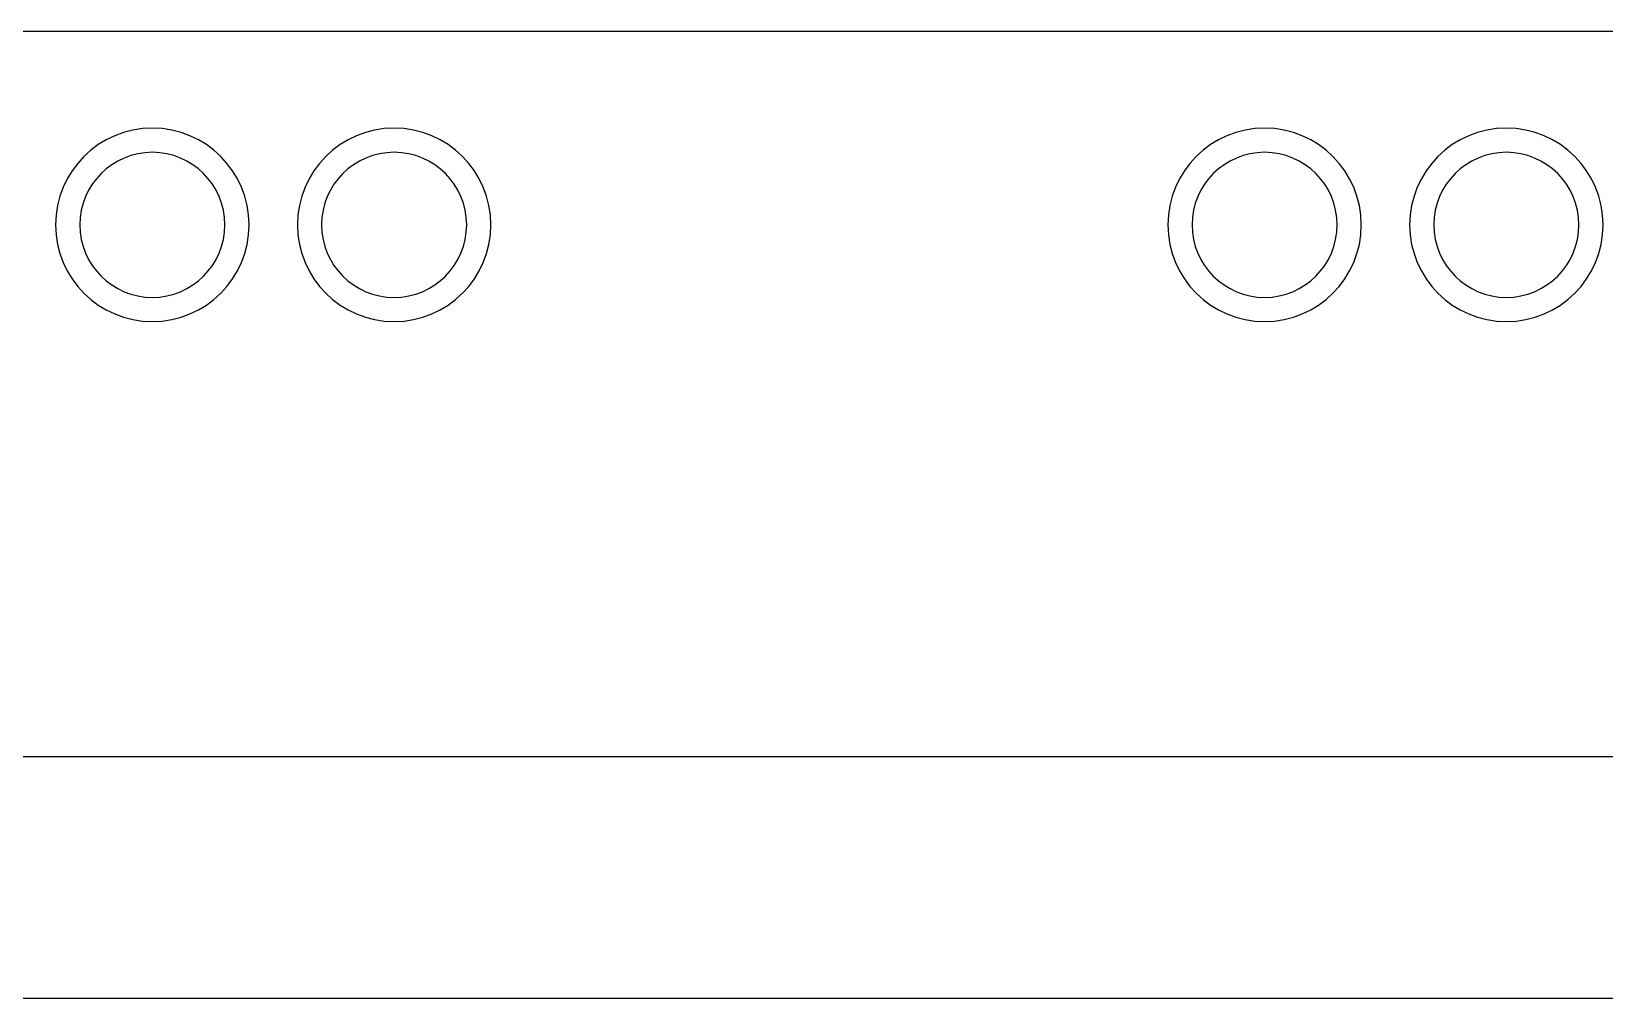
# Model space of a CAD drawing. Extents: x 216492 to 217192, y 357162 to 358262.
# Drawn here: x 216856.29 to 216888.82, y 357587.88 to 357607.88 of the extents above; entities that cross this region are included whole.
import ezdxf

# ---------------------------------------------------------------- set-up
doc = ezdxf.new("R2010")
doc.units = 0
doc.header["$MEASUREMENT"] = 0
doc.layers.add('PV-115', color=7, linetype='Continuous')

# ---------------------------------------------------------------- blocks, each defined once
blk = doc.blocks.new('Manufacturer光辉PartName智能照明控制模块Series12位ShellFrameLimitingCurrentRemarkPartTypeMinCurrent0MaxCurrent0PolesMinPower0MaxPower0LibType2DelFlgfalseUpdateDate')
at = {"layer": 'PV-115'}
for p, q in [((108, 52), (-108, 52)), ((108, 37), (-108, 37)), ((108, 32), (-108, 32))]:
    blk.add_line(p, q, dxfattribs=at)
for centre, radius, start, end in [((-14, 48), 2, 0, 180), ((-9, 48), 2, 0, 180), ((9, 48), 2, 0, 180), ((14, 48), 2, 0, 180), ((-14, 48), 1.5, 0, 180), ((-9, 48), 1.5, 0, 180), ((9, 48), 1.5, 0, 180), ((14, 48), 1.5, 0, 180), ((-14, 48), 2, 180, 0), ((-14, 48), 1.5, 180, 0), ((-9, 48), 2, 180, 0), ((-9, 48), 1.5, 180, 0), ((9, 48), 2, 180, 0), ((9, 48), 1.5, 180, 0), ((14, 48), 2, 180, 0), ((14, 48), 1.5, 180, 0)]:
    blk.add_arc(centre, radius, start, end, dxfattribs=at)

msp = doc.modelspace()

# ---------------------------------------------------------------- block references
msp.add_blockref('Manufacturer光辉PartName智能照明控制模块Series12位ShellFrameLimitingCurrentRemarkPartTypeMinCurrent0MaxCurrent0PolesMinPower0MaxPower0LibType2DelFlgfalseUpdateDate', (216872.793, 357555.885))

doc.saveas('drawing.dxf')
